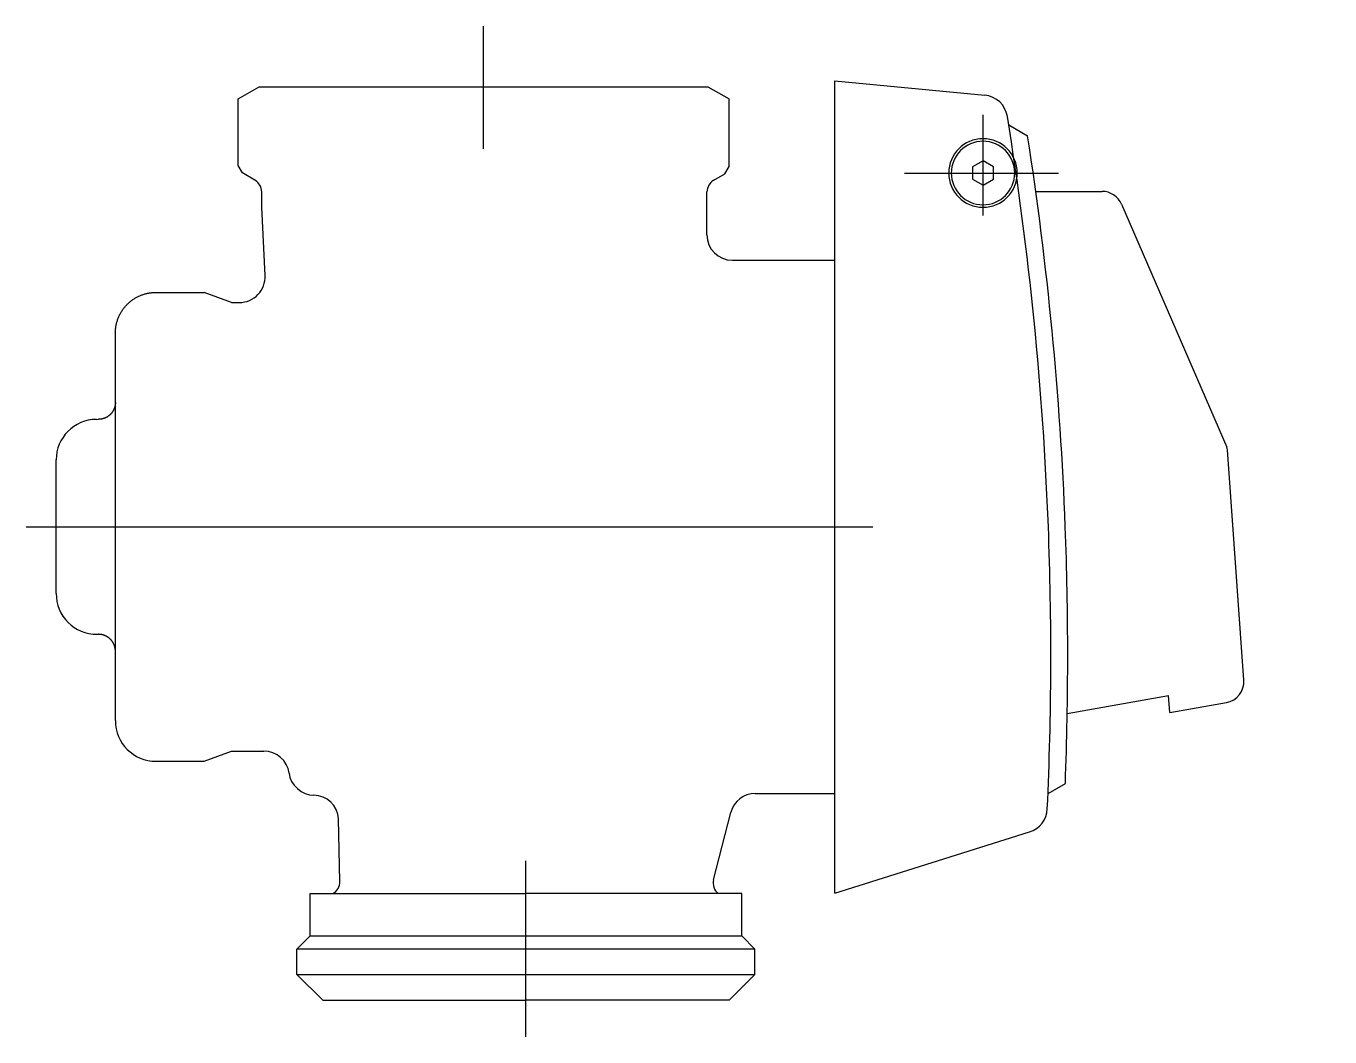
# Model space of a CAD drawing. Extents: x 18.818 to 18.972, y -6.192 to -6.073.
import ezdxf

# ---------------------------------------------------------------- set-up
doc = ezdxf.new("R2010")
doc.units = 0
doc.header["$LTSCALE"] = 0.2
doc.header["$MEASUREMENT"] = 0
doc.linetypes.add('AXES', pattern=[0.5400000065565109, 0.300000011920929, -0.07999999821186066, 0.07999999821186066, -0.07999999821186066])
doc.linetypes.add('CONTINU', pattern=[0])
doc.layers.get('0').update_dxf_attribs({"linetype": 'CONTINUOUS'})
doc.layers.add('DECA_EIXOS', color=5, linetype='AXES')

msp = doc.modelspace()

# ---------------------------------------------------------------- linework, layer by layer
at = {"linetype": 'CONTINUOUS'}
for p, q in [((18.8434868354816, -6.08111779861156), (18.84598604361915, -6.079674876609749)), ((18.84598604361915, -6.079674876609749), (18.89896214264536, -6.079674861357839)), ((18.89896214264536, -6.079674861357839), (18.90146136603482, -6.081117790803129)), ((18.91395547481424, -6.131651406261858), (18.91395547481424, -6.078975144493674)), ((18.91395547481424, -6.078975144493674), (18.93165776278864, -6.080679685346761)), ((18.8434868354816, -6.088986191822071), (18.8434868354816, -6.08111779861156)), ((18.90146136603482, -6.089093067024921), (18.90146136603482, -6.081117790803129)), ((18.93448282082242, -6.084172778850965), (18.93670906658127, -6.085458102271028)), ((18.84398661000071, -6.089851829108659), (18.8434868354816, -6.088986191822071)), ((18.9009615915157, -6.08995869414357), (18.90146136603482, -6.089093067024921)), ((18.84547851449785, -6.090713182133458), (18.84398661000071, -6.089851829108659)), ((18.89965428558218, -6.090713472772991), (18.9009615915157, -6.08995869414357)), ((18.84627852437359, -6.093918033519051), (18.84627851340992, -6.092098812508889)), ((18.89885478954925, -6.097167558981388), (18.89885478971072, -6.092098244959084)), ((18.93767660113366, -6.09204194718472), (18.94550265192184, -6.09203578623851)), ((18.84666710341783, -6.101979091581308), (18.84627852437359, -6.093918033519051)), ((18.94779723142639, -6.093540325387623), (18.96024582686087, -6.122241062685093)), ((18.90185277466001, -6.100165559076848), (18.91395547481424, -6.100165619183551)), ((18.83379813214337, -6.103963906037224), (18.83946058598602, -6.103963906037224)), ((18.8427087339786, -6.105163366916686), (18.83946058598602, -6.103963906037224)), ((18.8427087339786, -6.105163366916686), (18.84363262693476, -6.105163366916686)), ((18.82899370996923, -6.131651416429795), (18.82899370996923, -6.10876310951687)), ((18.82675014274516, -6.118958513792082), (18.82699187671728, -6.118956160404602)), ((18.96224830278099, -6.149752810026028), (18.96032587961314, -6.122568294322784)), ((18.82199686670161, -6.139541214614637), (18.82199687066069, -6.123758285134917)), ((18.82899371102223, -6.154540145872458), (18.82899370996923, -6.131651416429795)), ((18.91395547989821, -6.174931849621819), (18.91395547481424, -6.131651406261858)), ((18.82680128445773, -6.144344823388709), (18.82699187671728, -6.144345693790894)), ((18.94139709295617, -6.153689699340992), (18.9533584662924, -6.151570881633608)), ((18.95350026073847, -6.153575979429354), (18.9533584662924, -6.151570881633608)), ((18.95350026073847, -6.153575979429354), (18.96018952891029, -6.152391056346273)), ((18.83946058598602, -6.159338921738398), (18.8427087339786, -6.158139477381836)), ((18.8427087339786, -6.158139477381836), (18.84652799874105, -6.158139466049066)), ((18.83378736370285, -6.159336145077388), (18.83946058598602, -6.159338921738398)), ((18.90455806657643, -6.163137216490314), (18.91395547851274, -6.163137209863061)), ((18.93912365898503, -6.163137195581866), (18.94117076790024, -6.161955295787136)), ((18.8555156558886, -6.173520756706401), (18.85534727785699, -6.166135865262349)), ((18.89963640142091, -6.173322038858595), (18.90165260089065, -6.165396121866484)), ((18.91395547989821, -6.174931849621819), (18.93695122491256, -6.167681316812077)), ((18.85198333784853, -6.179962599941737), (18.85198333784853, -6.174964852208598)), ((18.85198333784853, -6.174964852208598), (18.87747183832341, -6.174964852208598)), ((18.90296034388225, -6.174964857292567), (18.87747183832341, -6.174964852208598)), ((18.90296034388225, -6.179962605025706), (18.90296034388225, -6.174964857292567)), ((18.85043403887286, -6.181511893833436), (18.85198333784853, -6.179962599941737)), ((18.85198333784853, -6.179962599941737), (18.90296034388225, -6.179962605025706)), ((18.90450964285792, -6.181511901459389), (18.90296034388225, -6.179962605025706)), ((18.8504340490408, -6.184510553658052), (18.85043403887286, -6.181511893833436)), ((18.90450964285792, -6.181511901459389), (18.85043403887286, -6.181511893833436)), ((18.90450963777396, -6.184510556200037), (18.90450964285792, -6.181511901459389)), ((18.8504340490408, -6.184510553658052), (18.85348266648985, -6.187559171107099)), ((18.8504340490408, -6.184510553658052), (18.90450963777396, -6.184510556200037)), ((18.90450963777396, -6.184510556200037), (18.90146102032491, -6.187559171107099)), ((18.85348266648985, -6.187559171107099), (18.87747183832341, -6.187559171107099)), ((18.90146102032491, -6.187559171107099), (18.87747183832341, -6.187559171107099))]:
    msp.add_line(p, q, dxfattribs=at)
at = {"linetype": 'CONTINU'}
for points in [[(18.93144758298327, -6.085822755785879, 0.9999999999999999), (18.93144758298327, -6.093919103376843)], [(18.93144758298327, -6.086122620687997, 0.9999999999999999), (18.93144758298327, -6.093619238474725)], [(18.93144758298327, -6.093919103376843, 0.9999999999999999), (18.93144758298327, -6.085822755785879)], [(18.93144758298327, -6.093619238474725, 0.9999999999999999), (18.93144758298327, -6.086122620687997)]]:
    msp.add_lwpolyline(points, format="xyb", dxfattribs=at)
msp.add_lwpolyline([(18.93144758298327, -6.091313653308371), (18.93269701928106, -6.090592293986851), (18.93269701928106, -6.08914957025984), (18.93144758298327, -6.088428205854351), (18.93019814668548, -6.08914957025984), (18.93019814668548, -6.090592293986851)], close=True, dxfattribs=at)
at = {"linetype": 'CONTINUOUS'}
for centre, radius, start, end in [((18.93137118325679, -6.083655919909413), 0.00299, 9.214351591951838, 84.49998591174995), ((18.54163585462554, -6.146879455998794), 0.3978201430981922, 2.193744150496447, 9.214351591929745), ((18.54163896387468, -6.146879157351927), 0.3998161228112828, 2.18275593876887, 8.836958416698957), ((18.84467851340995, -6.092098822151412), 0.0016, 0.000345297395618289, 59.99995501569754), ((18.90045378971072, -6.092098245010019), 0.001599, 120.0001708208626, 179.9999981749021), ((18.94550470728755, -6.094534657988797), 0.002498872595574048, 23.44774246211446, 90.04712677003263), ((18.90185278954925, -6.097167559076885), 0.002998, 179.9999981748927, 269.9997154469381), ((18.84363262693476, -6.102125366916686), 0.003038, 270, 2.75977649367361), ((18.82679687066069, -6.123758286338974), 0.0048, 90.55778221564776, 179.9999856276184), ((18.95932882056841, -6.122638803479363), 0.0009995490382328097, 4.045059204350474, 23.44822692895609), ((18.54163602972882, -6.146879495230644), 0.3978199696249947, 357.3933157337093, 2.193750762054779), ((18.54163548166082, -6.146879493255641), 0.3998196152921762, 357.8390638174336, 2.182785034180317), ((18.82679657095224, -6.13954511986377), 0.004799705839364677, 179.9533816601489, 270.0562667846602), ((18.95975572909738, -6.149930125227522), 0.002498872595575883, 279.9970929880443, 4.069018006662909), ((18.83378971102223, -6.154540145651817), 0.004796, 180.0000026359042, 269.9719575689938), ((18.84652879801481, -6.161148209820647), 0.003008743877742479, 7.809124324607973, 90.01522064207748), ((18.85233951057049, -6.166350315326179), 0.003015402606545133, 4.078216552724294, 88.46480560304913), ((18.90455806869068, -6.166135216490312), 0.002998, 90.0000404061799, 165.7277756613829), ((18.93605945919078, -6.164829149317109), 0.002988328215224008, 287.3625046797482, 357.2569710799015), ((18.85390721351507, -6.173554510824113), 0.001608796509636743, 298.7598876868, 1.202209472652358), ((18.90119830112681, -6.173714127124592), 0.001610361418940154, 165.9080686568906, 230.9573915247461)]:
    msp.add_arc(centre, radius, start, end, dxfattribs=at)
for points, degree in [([(18.82899370996923, -6.10876310951687), (18.82899344560282, -6.107159155329127), (18.82966346191827, -6.105639241696073), (18.8308650987366, -6.104521083653824), (18.83233203740944, -6.103963367136478), (18.83379813214337, -6.103965774395943)], 5), ([(18.82899376746458, -6.116958450251763), (18.82899420468594, -6.117626727849713), (18.82871505409904, -6.118260086204449), (18.82821418144255, -6.118725859136815), (18.82760277312531, -6.11895781269463), (18.82699193421263, -6.118956160404602)], 5), ([(18.82899370996923, -6.14634441533588), (18.82899415735853, -6.145676132018467), (18.82871501693955, -6.145042763178042), (18.82821414428307, -6.14457697944224), (18.82760271562995, -6.144345019847213), (18.82699187671728, -6.144346672772736)], 5), ([(18.84950702790875, -6.160739767539203), (18.84958591077658, -6.162083071704361), (18.85108384132633, -6.163402293106893), (18.85242029484284, -6.163335994334103)], 3)]:
    msp.add_open_spline(points, degree=degree, dxfattribs=at)
at = {"layer": 'DECA_EIXOS'}
msp.add_line((18.87747183832341, -6.19189277705132), (18.87747183832341, -6.171096132044097), dxfattribs=at)
for points in [[(18.87247410330019, -6.08701120192808), (18.87247410330019, -6.07251515821733)], [(18.93144758298327, -6.094877607306592), (18.93144758298327, -6.082993157958972)], [(18.92217068624318, -6.089870929581361), (18.94038073476437, -6.089870929581361)], [(18.81844641572588, -6.131651416429795), (18.97241489847291, -6.131651416429795)]]:
    msp.add_lwpolyline(points, dxfattribs=at)

doc.saveas('drawing.dxf')
